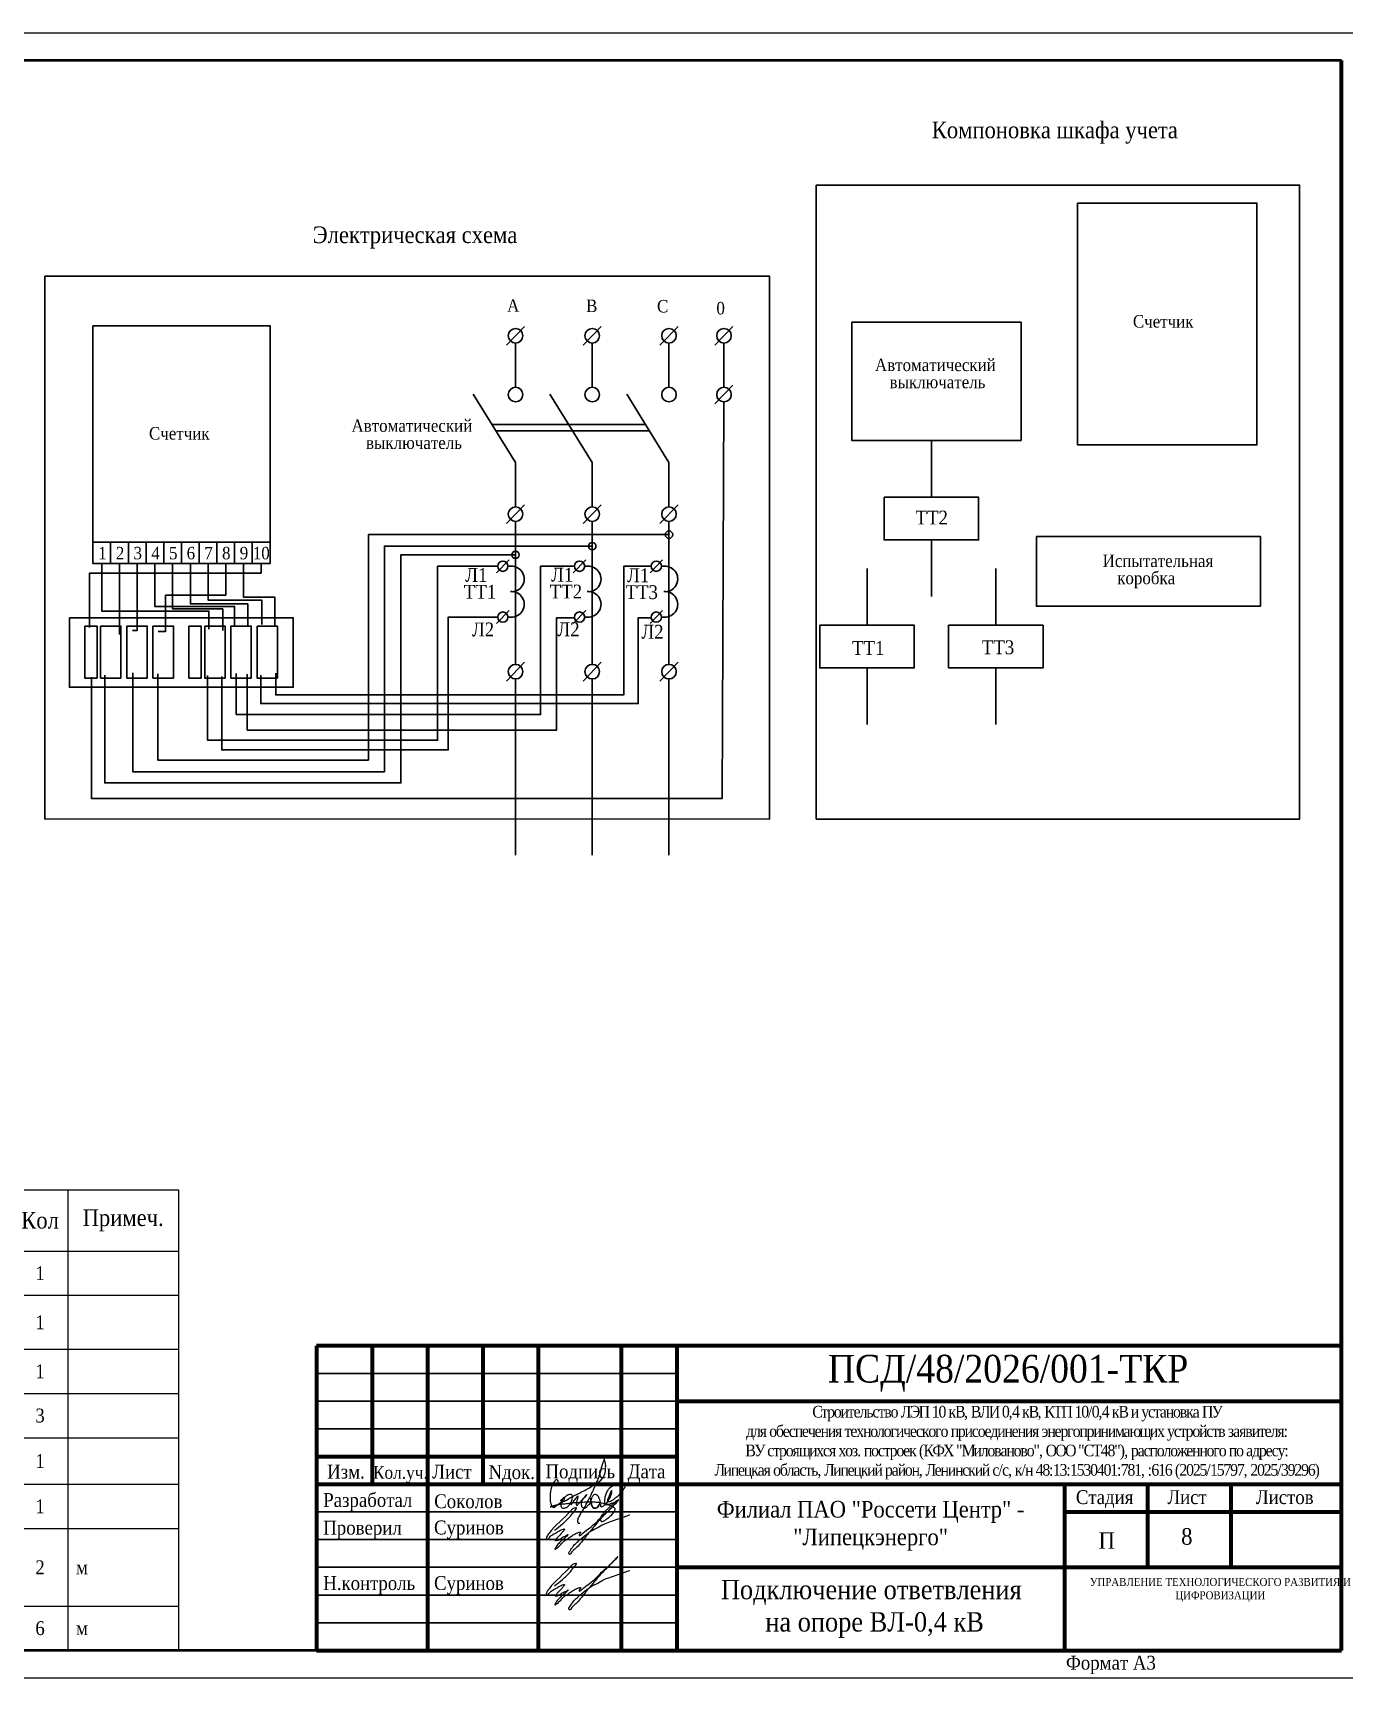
# Model space of a CAD drawing. Header units: millimetres. Extents: x 2157 to 10678, y 3616 to 3913.
# Drawn here: x 7496.7 to 7733.3, y 3616.3 to 3913.3 of the extents above; entities that cross this region are included whole.
import ezdxf

# ---------------------------------------------------------------- set-up
doc = ezdxf.new("R2010")
doc.units = ezdxf.units.MM
doc.layers.add('П', color=7, linetype='Continuous')
doc.layers.add('Чертеж', color=7, linetype='Continuous')
doc.styles.add('стиль1', font='times.ttf', dxfattribs={"width": 0.9})
doc.styles.add('стиль2', font='times.ttf', dxfattribs={"width": 0.9, "height": 2.5})

# ---------------------------------------------------------------- blocks, each defined once
blk = doc.blocks.new('А3 бол')
at = {"layer": 'П'}
blk.add_lwpolyline([(-420, 297), (0, 297), (0, 0), (-420, 0)], close=True, dxfattribs=at)
at = {"layer": 'Чертеж', "lineweight": 50}
for p, q in [((-5, 292), (-400, 292)), ((-5, 4.99), (-400, 4.99))]:
    blk.add_line(p, q, dxfattribs=at)
at = {"layer": 'Чертеж', "lineweight": 70}
for p, q in [((-5, 5), (-5, 292)), ((-5, 60), (-190, 60)), ((-190, 60), (-190, 5))]:
    blk.add_line(p, q, dxfattribs=at)
for points in [[(-180, 60), (-180, 35)], [(-170, 60), (-170, 5)], [(-160, 60), (-160, 35)], [(-150, 60), (-150, 5)], [(-135, 60), (-135, 5)], [(-125, 60), (-125, 5)], [(-125, 50), (-5, 50)], [(-190, 40), (-125, 40)], [(-190, 35), (-5, 35)], [(-55, 35), (-55, 5)], [(-40, 35), (-40, 20)], [(-25, 35), (-25, 20)], [(-55, 30), (-5, 30)], [(-125, 20), (-5, 20)], [(-190, 5), (-5, 5)]]:
    blk.add_lwpolyline(points, dxfattribs=at)
at = {"layer": 'Чертеж', "lineweight": 30}
for points in [[(-190, 55), (-125, 55)], [(-190, 50), (-125, 50)], [(-190, 45), (-125, 45)], [(-190, 30), (-125, 30)], [(-190, 25), (-125, 25)], [(-190, 20), (-125, 20)], [(-190, 15), (-125, 15)], [(-190, 10), (-125, 10)]]:
    blk.add_lwpolyline(points, dxfattribs=at)
at = {"layer": 'Чертеж', "lineweight": 25, "style": 'стиль1', "width": 0.9}
for s, height, p in [('Изм.', 2.5, (-188.11, 36.02)), ('Кол.уч.', 2.3, (-179.84, 35.98)), ('Лист', 2.5, (-169.13, 36.02)), ('Nдок.', 2.5, (-158.98, 35.93)), ('Подпись', 2.5, (-148.7, 36.07)), ('Дата', 2.5, (-133.86, 36.07)), ('Стадия', 2.5, (-52.95, 31.42)), ('Лист', 2.5, (-36.44, 31.42)), ('Листов', 2.5, (-20.46, 31.42)), ('П', 3, (-48.86, 23.34)), ('Формат А3', 2.5, (-54.74, 1.53))]:
    blk.add_text(s, height=height, dxfattribs=at).set_placement(p)
at = {"layer": 'Чертеж', "lineweight": 25, "attachment_point": 5, "style": 'стиль2'}
for s, insert, char_height, width in [('Филиал ПАО "Россети Центр" - "Липецкэнерго"', (-90, 27.5), 3, 70), ('{\\fTimes New Roman|b0|i0|c204|p16;\\H0.8x;УПРАВЛЕНИЕ ТЕХНОЛОГИЧЕСКОГО РАЗВИТИЯ И ЦИФРОВИЗАЦИИ}', (-26.88, 15.92), 1.8, 54.1956)]:
    blk.add_mtext(s, dxfattribs=dict(at, insert=insert, char_height=char_height, width=width))
blk = doc.blocks.new('*T65')
at = {"color": 0, "lineweight": -2, "transparency": 16777216}
for p, q in [((0, 0), (185, 0)), ((0, 0), (0, -11.06)), ((10, 0), (10, -11.06)), ((30, 0), (30, -11.06)), ((155, 0), (155, -11.06)), ((165, 0), (165, -11.06)), ((185, 0), (185, -11.06)), ((0, -11.06), (185, -11.06)), ((10, -19.06), (30, -19.06)), ((10, -28.78), (30, -28.78)), ((155, -28.78), (165, -28.78)), ((10, -36.78), (30, -36.78)), ((155, -36.78), (165, -36.78)), ((155, -44.78), (165, -44.78)), ((10, -53.15), (30, -53.15)), ((155, -53.15), (165, -53.15)), ((10, -61.15), (30, -61.15)), ((155, -61.15), (165, -61.15))]:
    blk.add_line(p, q, dxfattribs=at)
at = {"color": 0, "linetype": 'ByBlock', "lineweight": -2, "transparency": 16777216}
for p, q in [((0, -11.06), (0, -83.16)), ((10, -11.06), (10, -83.16)), ((30, -11.06), (30, -83.16)), ((155, -11.06), (155, -83.16)), ((165, -11.06), (165, -83.16)), ((185, -11.06), (185, -83.16)), ((0, -19.06), (10, -19.06)), ((30, -19.06), (185, -19.06)), ((0, -28.78), (10, -28.78)), ((30, -28.78), (155, -28.78)), ((165, -28.78), (185, -28.78)), ((0, -36.78), (10, -36.78)), ((30, -36.78), (155, -36.78)), ((165, -36.78), (185, -36.78)), ((0, -44.78), (155, -44.78)), ((165, -44.78), (185, -44.78)), ((0, -53.15), (10, -53.15)), ((30, -53.15), (155, -53.15)), ((165, -53.15), (185, -53.15)), ((0, -61.15), (10, -61.15)), ((30, -61.15), (155, -61.15)), ((165, -61.15), (185, -61.15)), ((0, -75.16), (185, -75.16)), ((0, -83.16), (185, -83.16))]:
    blk.add_line(p, q, dxfattribs=at)
at = {"lineweight": 30, "transparency": 16777216, "style": 'стиль1'}
for s, insert, char_height, width, attachment_point in [('Поз.', (5, -5.53), 3, 7, 5), ('Обознач.', (20, -5.53), 3, 17, 5), ('Наименование', (92.5, -5.53), 3, 122, 5), ('Кол', (160, -5.53), 3, 7, 5), ('Примеч.', (175, -5.53), 3, 20, 5), ('1', (5, -15.06), 2.5, 7, 5), ('Фобос 3', (11.5, -15.06), 2.5, 17, 4), ('Счетчик электрической энергии трехфазный', (31.5, -15.06), 2.5, 122, 4), ('1', (160, -15.06), 2.5, 7, 5), ('ЩМП-3-0 74 У2', (11.5, -23.92), 2.5, 17, 4), ('2', (5, -23.92), 2.5, 7, 5), ('Щит с монтажной панелью, 650x500x220мм, IP54', (31.5, -23.92), 2.5, 122, 4), ('1', (160, -23.92), 2.5, 7, 5), ('3', (5, -32.78), 2.5, 7, 5), ('Коробка испытательная', (31.5, -32.78), 2.5, 122, 4), ('1', (160, -32.78), 2.5, 7, 5), ('4', (5, -40.78), 2.5, 7, 5), ('ТТ-0,66', (11.5, -40.78), 2.5, 17, 4), ('Трансформатор тока Т-0,66 300/5 ', (31.5, -40.78), 2.5, 122, 4), ('3', (160, -40.78), 2.5, 7, 5), ('ВА88-35 3Р 250А', (11.5, -48.97), 2, 17, 4), ('Выключатель автоматический трехполюсный,  Iн=250А', (31.5, -48.97), 2.5, 122, 4), ('5', (5, -48.97), 2.5, 7, 5), ('1', (160, -48.97), 2.5, 7, 5), ('6', (5, -57.15), 2.5, 7, 5), ('YKK-0-126', (11.5, -57.15), 2, 17, 4), ('Комплект крепления металлокорпуса к столбу скобой', (31.5, -57.15), 2.5, 122, 4), ('1', (160, -57.15), 2.5, 7, 5), ('{\\C0;Провод самонесущий с алюминиевыми фазными и несущей нулевой жилами изолированными светостабилизированным сшитым п/э, числом жил и сечением: -3х50+1х50 мм²  }', (31.5, -68.16), 2.5, 122, 4), ('7', (5, -68.16), 2.5, 7, 5), ('СИП2', (20, -68.16), 2.5, 17, 5), ('2', (160, -68.16), 2.5, 7, 5), ('м', (166.5, -68.16), 2.5, 17, 4), ('8', (5, -79.16), 2.5, 7, 5), ('{\\C0;Прокат стальной горячекатаный полосовой 40х4мм }', (31.5, -79.16), 2.5, 122, 4), ('6', (160, -79.16), 2.5, 7, 5), ('м', (166.5, -79.16), 2.5, 17, 4)]:
    blk.add_mtext(s, dxfattribs=dict(at, insert=insert, char_height=char_height, width=width, attachment_point=attachment_point))
blk = doc.blocks.new('A$C7F1F469D')
at = {"color": 5, "lineweight": 25}
blk.add_spline([(-0.1, 1.78), (1.34, 2.93), (2.75, 4.33), (3.55, 5.31), (3.81, 5.64), (3.86, 5.8), (3.66, 5.81), (3.25, 5.7), (2.89, 5.36), (-1.09, 1.26), (-1.29, 0.98), (-1.47, 0.67), (-1.59, 0.28), (-1.54, 0.16), (-0.98, 0.55), (-0.42, 1.01), (0.34, 1.44), (1.08, 1.86), (1.69, 1.97), (1.62, 1.83), (1.26, 1.37), (0.56, 0.61), (0.16, 0.22), (0, 0), (0.24, -0.04), (0.82, 0.16), (1.44, 0.58), (2.18, 0.95), (2.33, 1.04), (1.93, 0.58), (1.28, 0.02), (0.64, -0.58), (0.1, -1.31), (-0.06, -1.68), (0.13, -1.59), (0.39, -1.41), (1.23, -0.56), (1.62, -0.16), (2.27, 0.27), (2.82, 0.65), (3.41, 1.04), (3.83, 1.25), (4.1, 1.35), (4.33, 1.44), (4.56, 1.45), (4.6, 1.35), (4.48, 1.19), (4.35, 0.92), (4.39, 0.82), (4.59, 0.91), (5.09, 1.34), (6.19, 2.18), (7.41, 3.21), (8.36, 4.22), (9.62, 5.31), (10.99, 6.68), (11.27, 6.98), (9.83, 5.51), (8.6, 4.26), (7.7, 3.28), (7.2, 2.7), (6.74, 2.12), (6.16, 1.41), (5.49, 0.62), (4.74, -0.34), (3.92, -1.29), (3.19, -1.94), (2.91, -2.31), (2.67, -2.58), (2.52, -2.55), (2.49, -2.26), (2.69, -1.9), (3.27, -1.11), (3.8, -0.52), (4.48, 0.07), (5.33, 0.79), (5.97, 1.29), (6.7, 1.77), (7.56, 2.21), (8.83, 2.91), (10.02, 3.35), (11.36, 3.83), (12.55, 4.24), (13.47, 4.57)], degree=3, dxfattribs=at)
blk = doc.blocks.new('Штамп фамилии')
at = {"color": 5}
for points in [[(43.73, -2.14), (43.83, -1.98), (43.93, -1.82), (44.04, -1.65), (44.11, -1.55), (44.23, -1.38), (44.32, -1.29), (44.41, -1.19), (44.52, -1.03), (44.65, -0.88), (44.74, -0.73), (44.83, -0.66), (44.93, -0.57), (44.93, -0.53), (44.92, -0.75), (44.86, -0.97), (44.83, -1.07), (44.81, -1.22), (44.75, -1.37), (44.72, -1.49), (44.69, -1.6), (44.66, -1.72), (44.63, -1.84), (44.61, -1.96), (44.61, -2.1), (44.64, -2.21), (44.67, -2.3), (44.77, -2.23), (44.87, -2.13), (44.95, -2.04), (45.04, -1.97), (45.13, -1.84), (45.25, -1.75), (45.32, -1.64), (45.4, -1.54), (45.51, -1.43), (45.63, -1.29), (45.73, -1.16), (45.83, -1.06), (45.94, -0.96), (46.05, -0.86), (46.13, -0.75), (46.2, -0.67), (46.28, -0.54), (46.36, -0.41), (46.45, -0.32), (46.54, -0.26), (46.33, -0.52), (46.17, -0.74), (46, -0.92), (45.89, -1.03), (45.74, -1.16), (45.61, -1.34), (45.55, -1.5), (45.52, -1.66), (45.51, -1.81), (45.5, -1.93), (45.5, -2.12), (45.55, -2.29), (45.59, -2.43), (45.65, -2.53), (45.74, -2.63), (45.87, -2.7), (46.05, -2.74), (46.16, -2.73), (46.26, -2.7), (46.4, -2.59), (46.51, -2.5), (46.61, -2.41), (46.74, -2.28), (46.84, -2.17), (46.91, -2.07), (47.05, -1.95), (47.16, -1.81), (47.24, -1.61), (47.28, -1.44), (47.26, -1.27), (47.26, -1.17), (47.25, -0.99), (47.25, -0.89), (47.28, -1.05), (47.28, -1.25), (47.27, -1.42), (47.27, -1.63), (47.28, -1.76), (47.3, -1.91), (47.32, -2.03), (47.34, -2.14), (47.38, -2.26), (47.43, -2.39), (47.49, -2.46), (47.55, -2.56), (47.63, -2.62), (47.79, -2.73), (47.93, -2.77), (48.05, -2.78), (48.16, -2.76), (48.29, -2.72), (48.43, -2.59), (48.56, -2.49), (48.67, -2.32), (48.74, -2.18), (48.82, -2.05), (48.89, -1.91), (48.93, -1.71), (48.93, -1.5), (48.92, -1.36), (48.89, -1.23), (48.84, -1.12), (48.77, -0.98), (48.7, -0.83), (48.62, -0.66), (48.52, -0.54), (48.43, -0.46), (48.31, -0.37), (48.2, -0.33), (48.1, -0.3), (48.01, -0.29), (47.91, -0.3), (47.82, -0.34), (47.69, -0.44), (47.61, -0.52), (47.55, -0.62), (47.5, -0.7), (47.43, -0.84), (47.4, -0.92), (47.38, -1.05), (47.32, -1.19), (47.28, -1.36), (47.3, -1.71), (47.35, -2.01), (47.38, -2.24), (47.56, -2.51), (47.76, -2.64), (47.95, -2.71), (48.21, -2.71), (48.39, -2.59), (48.56, -2.41), (48.76, -2.15), (48.94, -2.02), (49, -1.97), (48.99, -2.14), (48.99, -2.3), (49.03, -2.41), (49.1, -2.51), (49.19, -2.51), (49.33, -2.47), (49.46, -2.38), (49.69, -2.22), (49.82, -2.09), (50.06, -1.91), (50.18, -1.73), (50.36, -1.48), (50.47, -1.3), (50.56, -1.12), (50.59, -1.06), (50.65, -0.98), (50.74, -0.81), (50.79, -0.66), (50.84, -0.53), (50.88, -0.41), (50.96, -0.25), (51, -0.09), (51.03, 0.06), (51.04, 0.16), (51.03, 0.28), (51.03, 0.37), (50.99, 0.41), (50.95, 0.4), (50.92, 0.34), (50.87, 0.24), (50.82, 0.13), (50.78, 0.03), (50.73, -0.06), (50.71, -0.14), (50.67, -0.22), (50.62, -0.34), (50.58, -0.46), (50.55, -0.57), (50.51, -0.66), (50.46, -0.74), (50.42, -0.83), (50.38, -0.95), (50.31, -1.07), (50.27, -1.17), (50.26, -1.28), (50.26, -1.41), (50.29, -1.48), (50.33, -1.51), (50.38, -1.52), (50.51, -1.54), (50.64, -1.52), (50.81, -1.47), (50.95, -1.4), (51.11, -1.3), (51.29, -1.22), (51.39, -1.11), (51.52, -1.04), (51.61, -0.95), (51.72, -0.88), (51.85, -0.74), (52, -0.66), (52.17, -0.54), (52.29, -0.43), (52.42, -0.29), (52.55, -0.12), (52.81, 0.14), (52.96, 0.34), (53.06, 0.44), (53.23, 0.71), (53.35, 0.85), (53.46, 1.1), (53.53, 1.37), (53.56, 1.53), (53.55, 1.64), (53.48, 1.68), (53.37, 1.71), (53.22, 1.74), (53.08, 1.75), (52.93, 1.76), (52.74, 1.75), (52.59, 1.72), (52.41, 1.69), (52.3, 1.66), (52.19, 1.62), (52.05, 1.58), (51.87, 1.53), (51.73, 1.47), (51.6, 1.42), (51.5, 1.37), (51.36, 1.3), (51.24, 1.26), (51.08, 1.18), (50.97, 1.1), (50.83, 0.98), (50.73, 0.9), (50.58, 0.79), (50.41, 0.59), (50.31, 0.47), (50.22, 0.31), (50.15, 0.2), (50.05, 0.03), (50, -0.13), (49.94, -0.25), (49.89, -0.41), (49.85, -0.58), (49.81, -0.74), (49.77, -0.98), (49.75, -1.13), (49.74, -1.3), (49.72, -1.48), (49.7, -1.63), (49.7, -1.76), (49.69, -1.89), (49.73, -1.99), (49.77, -2.03), (49.86, -2.07), (49.94, -2.07), (50.05, -2.08), (50.18, -2.08), (50.31, -2.07), (50.39, -2.04), (50.54, -2.01), (50.72, -1.96), (50.96, -1.88), (51.14, -1.83), (51.26, -1.78), (51.39, -1.74), (51.56, -1.7), (51.72, -1.63), (51.88, -1.57), (52.04, -1.49), (52.13, -1.41), (52.22, -1.28), (52.24, -1.22), (52.18, -1.27), (52.06, -1.35), (51.95, -1.42), (51.83, -1.49), (51.72, -1.55), (51.63, -1.65), (51.53, -1.75), (51.44, -1.86), (51.33, -1.92), (51.23, -2.02), (51.13, -2.11), (51.02, -2.2), (50.92, -2.26), (50.81, -2.34), (50.75, -2.44), (50.66, -2.52), (50.55, -2.61), (50.5, -2.67), (50.4, -2.78), (50.3, -2.89), (50.18, -2.99), (50.11, -3.06), (49.99, -3.17), (49.87, -3.28), (49.76, -3.38), (49.63, -3.54), (49.53, -3.65), (49.49, -3.74), (49.41, -3.86), (49.34, -3.96), (49.27, -4.04), (49.19, -4.15), (49.15, -4.22), (49.09, -4.33), (49.05, -4.44), (49.03, -4.54), (49.03, -4.64), (49.03, -4.72), (49.03, -4.81), (49.04, -4.91), (49.05, -5), (49.08, -5.05), (49.14, -5.12), (49.19, -5.15), (49.32, -5.16), (49.52, -5.09), (49.61, -5.04), (49.79, -4.95), (49.93, -4.85), (50.02, -4.79), (50.17, -4.66), (50.3, -4.55), (50.49, -4.41), (50.64, -4.29), (50.79, -4.13), (50.96, -3.99), (51.12, -3.82), (51.28, -3.66), (51.42, -3.49), (51.51, -3.35), (51.6, -3.2), (51.63, -3.06), (51.66, -2.96), (51.66, -2.87), (51.61, -2.79), (51.55, -2.7), (51.42, -2.62), (51.36, -2.56), (51.06, -2.43), (50.9, -2.37), (50.74, -2.3), (50.52, -2.21), (50.27, -2.09), (50.08, -2.05), (49.88, -1.98), (49.69, -1.95), (49.48, -1.91), (49.23, -1.85), (49.07, -1.8), (48.9, -1.77), (48.69, -1.74), (48.57, -1.72), (48.35, -1.7), (48.23, -1.7), (48.05, -1.68), (47.81, -1.66), (47.6, -1.65), (47.4, -1.65), (47.25, -1.65), (47, -1.63), (46.84, -1.64), (46.62, -1.65), (46.43, -1.66), (46.27, -1.67), (46.1, -1.69), (45.81, -1.71), (45.58, -1.71), (45.37, -1.74), (45.12, -1.76), (44.85, -1.77), (44.66, -1.77), (44.47, -1.79), (44.19, -1.8), (44.03, -1.82), (43.69, -1.85), (43.48, -1.89), (43.28, -1.91), (43.06, -1.95), (42.79, -1.98), (42.58, -2.01), (42.41, -2.04), (42.07, -2.06), (41.79, -2.1), (41.52, -2.14), (41.25, -2.18), (40.95, -2.22), (40.69, -2.26), (40.48, -2.32), (40.25, -2.38), (40.08, -2.45), (39.94, -2.51), (40.01, -2.53), (40.29, -2.48), (40.42, -2.42), (40.63, -2.37), (40.91, -2.32), (41.13, -2.22), (41.37, -2.12), (41.57, -1.98), (41.78, -1.85), (41.96, -1.76), (42.11, -1.68), (42.25, -1.57), (42.49, -1.48), (42.66, -1.38), (42.84, -1.28), (43.03, -1.17), (43.29, -1.03), (43.5, -0.91), (43.63, -0.85), (43.71, -0.79), (43.85, -0.74), (43.99, -0.66), (44.12, -0.57), (44.26, -0.49), (44.44, -0.39), (44.66, -0.27), (44.85, -0.19), (45.07, -0.09), (45.27, 0.01), (45.6, 0.18), (45.89, 0.32), (46.14, 0.46), (46.28, 0.53), (46.41, 0.58), (46.52, 0.65), (46.65, 0.72), (46.8, 0.81), (46.92, 0.88), (47.08, 0.96), (47.28, 1.1), (47.44, 1.22), (47.61, 1.32), (47.82, 1.45), (47.96, 1.51), (48.11, 1.6), (48.27, 1.69), (48.4, 1.8), (48.56, 1.9), (48.67, 1.98), (48.87, 2.12), (48.96, 2.2), (49.05, 2.26), (49.18, 2.41), (49.33, 2.58), (49.44, 2.76), (49.53, 2.91), (49.58, 2.99), (49.65, 3.13), (49.69, 3.19), (49.72, 3.27), (49.77, 3.43), (49.81, 3.54), (49.83, 3.65), (49.87, 3.74), (49.89, 3.84), (49.91, 3.97), (49.91, 4.05), (49.93, 4.19), (49.93, 4.29), (49.93, 4.48), (49.94, 4.62), (49.93, 4.79), (49.94, 4.92), (49.92, 5.17), (49.9, 5.34), (49.85, 5.46), (49.82, 5.64), (49.8, 5.81), (49.75, 6.03), (49.72, 6.14), (49.7, 6.21), (49.66, 6.11), (49.6, 5.96), (49.54, 5.74), (49.49, 5.6), (49.45, 5.5), (49.4, 5.38), (49.36, 5.28), (49.33, 5.13), (49.29, 5.05), (49.24, 4.88), (49.22, 4.8), (49.21, 4.71), (49.14, 4.53), (49.13, 4.39), (49.1, 4.29), (49.08, 4.21), (49.04, 4.11), (48.98, 3.94), (48.93, 3.75), (48.85, 3.52), (48.8, 3.33), (48.75, 3.18), (48.71, 3.05), (48.67, 2.91), (48.61, 2.76), (48.51, 2.51), (48.43, 2.27), (48.3, 2), (48.19, 1.73), (48.04, 1.41), (47.91, 1.07), (47.75, 0.67), (47.66, 0.47), (47.53, 0.23), (47.46, 0.05), (47.33, -0.21), (47.23, -0.42), (47.12, -0.63), (46.99, -0.88), (46.89, -1.07), (46.77, -1.3), (46.67, -1.5), (46.57, -1.65), (46.47, -1.88), (46.38, -2.04), (46.33, -2.15), (46.23, -2.39), (46.13, -2.57), (46.02, -2.74), (45.92, -2.88), (45.86, -3.02), (45.76, -3.15), (45.6, -3.42), (45.47, -3.62), (45.35, -3.84), (45.24, -4.02), (45.15, -4.2), (45.03, -4.41), (44.92, -4.61), (44.89, -4.74), (44.89, -4.8), (44.88, -4.88), (44.86, -4.94), (44.86, -5.01), (44.85, -5.09), (44.85, -5.14), (44.87, -5.24), (44.88, -5.29), (44.9, -5.35), (44.92, -5.38), (44.94, -5.41), (44.97, -5.44), (45.04, -5.47), (45.11, -5.49), (45.2, -5.49), (45.28, -5.49)], [(40.77, 1.76), (40.77, 1.49), (40.98, 1.54), (41.14, 1.65), (41.28, 1.84), (41.37, 1.98), (41.37, 2.16), (41.29, 2.26), (41.2, 2.35), (41.07, 2.38), (40.96, 2.38), (40.9, 2.32), (40.79, 2.19), (40.73, 2.13), (40.66, 2.05), (40.62, 1.93), (40.51, 1.89), (40.45, 1.78), (40.45, 1.69), (40.4, 1.64), (40.35, 1.55), (40.31, 1.46), (40.27, 1.35), (40.24, 1.25), (40.21, 1.16), (40.17, 1.04), (40.14, 0.95), (40.12, 0.86), (40.09, 0.75), (40.06, 0.65), (40.02, 0.57), (40.01, 0.47), (39.99, 0.39), (39.97, 0.24), (39.95, 0.12), (39.93, -0.06), (39.93, -0.18), (39.92, -0.3), (39.91, -0.4), (39.91, -0.51), (39.91, -0.63), (39.91, -0.74), (39.92, -0.85), (39.92, -0.95), (39.93, -1.03), (39.93, -1.13), (39.93, -1.22), (39.94, -1.38), (39.94, -1.52), (39.96, -1.64), (39.97, -1.75), (40.04, -1.95), (40.08, -2.05), (40.12, -2.17), (40.16, -2.26), (40.23, -2.39), (40.31, -2.48), (40.41, -2.55), (40.52, -2.6), (40.59, -2.61), (40.69, -2.57), (40.79, -2.5), (40.88, -2.43), (40.96, -2.37), (41.08, -2.27), (41.22, -2.14), (41.34, -2.09), (41.46, -2), (41.55, -1.93), (41.66, -1.84), (41.74, -1.76), (41.81, -1.7), (41.89, -1.64), (41.99, -1.55), (42.03, -1.45), (41.93, -1.63), (41.9, -1.74), (41.88, -1.84), (41.86, -1.94), (41.83, -2.04), (41.83, -2.17), (41.83, -2.27), (41.85, -2.37), (41.88, -2.46), (41.92, -2.54), (41.99, -2.64), (42.08, -2.71), (42.19, -2.74), (42.29, -2.74), (42.42, -2.74), (42.55, -2.72), (42.7, -2.69), (42.81, -2.65), (42.91, -2.61), (43.07, -2.5), (43.17, -2.4), (43.27, -2.29), (43.37, -2.17), (43.47, -2.07), (43.55, -1.94), (43.61, -1.82), (43.7, -1.66), (43.76, -1.52), (43.83, -1.36), (43.89, -1.19), (43.91, -1.04), (43.93, -0.85), (43.93, -0.69), (43.93, -0.56), (43.9, -0.44), (43.83, -0.37), (43.73, -0.31), (43.6, -0.3), (43.42, -0.3), (43.28, -0.33), (43.17, -0.37), (43, -0.47), (42.88, -0.54), (42.8, -0.59), (42.66, -0.67), (42.56, -0.74), (42.42, -0.84), (42.28, -0.96), (42.18, -1.08), (42.12, -1.19), (42.08, -1.32), (42.02, -1.48)], [(42.05, -1.5), (42.12, -1.46), (42.2, -1.41), (42.26, -1.36), (42.36, -1.28), (42.43, -1.16), (42.49, -1.06), (42.51, -0.95), (42.54, -0.85), (42.52, -0.78), (42.4, -0.86), (42.29, -0.96), (42.18, -1.05), (42.09, -1.11), (42, -1.18), (41.92, -1.24), (41.85, -1.3), (41.79, -1.35), (41.75, -1.41)]]:
    blk.add_lwpolyline(points, dxfattribs=at)
at = {"layer": 'Чертеж', "color": 67, "lineweight": -2, "true_color": 0x727430}
for p in [(40.81, -8.53), (40.81, -18.55)]:
    blk.add_blockref('A$C7F1F469D', p, dxfattribs=at)
at = {"color": 7, "char_height": 2.5, "attachment_point": 4, "style": 'стиль1'}
for s, insert, width in [(' Разработал', (-1.9, -1.68), 17), ('Соколов', (18.98, -1.52), 20), (' Проверил', (-1.9, -6.68), 17), (' Суринов', (18.1, -6.65), 20), (' Н.контроль', (-1.9, -16.68), 17), (' Суринов', (18.1, -16.68), 20)]:
    blk.add_mtext(s, dxfattribs=dict(at, insert=insert, width=width))
blk = doc.blocks.new('A$C31D65421')
blk.add_blockref('Штамп фамилии', (2.24, 18.43))

msp = doc.modelspace()

# ---------------------------------------------------------------- linework, layer by layer
at = {"lineweight": 30}
for p, q in [((7585.413, 3860.338), (7582.16, 3856.951)), ((7599.264, 3860.338), (7596.011, 3856.951)), ((7613.115, 3860.338), (7609.862, 3856.951)), ((7623.041, 3860.338), (7619.788, 3856.951)), ((7623.041, 3849.715), (7619.788, 3846.328)), ((7576.157, 3848.103), (7583.786, 3835.742)), ((7590.008, 3848.103), (7597.637, 3835.742)), ((7603.859, 3848.103), (7611.489, 3835.742)), ((7607.255, 3842.601), (7579.553, 3842.601)), ((7607.936, 3841.498), (7580.233, 3841.498)), ((7585.413, 3828.127), (7582.16, 3824.74)), ((7599.264, 3828.127), (7596.011, 3824.74)), ((7613.115, 3828.127), (7609.862, 3824.74)), ((7507.505, 3821.413), (7507.505, 3817.526)), ((7507.505, 3821.4), (7539.492, 3821.4)), ((7510.7, 3821.4), (7510.7, 3817.512)), ((7513.895, 3821.4), (7513.895, 3817.512)), ((7517.09, 3821.4), (7517.09, 3817.512)), ((7520.285, 3821.4), (7520.285, 3817.512)), ((7523.48, 3821.4), (7523.48, 3817.512)), ((7526.675, 3821.4), (7526.675, 3817.512)), ((7529.87, 3821.4), (7529.87, 3817.512)), ((7533.065, 3821.4), (7533.065, 3817.512)), ((7536.26, 3821.4), (7536.26, 3817.512)), ((7582.635, 3818.215), (7580.358, 3815.845)), ((7582.418, 3817.03), (7582.947, 3817.03)), ((7596.487, 3818.215), (7594.209, 3815.845)), ((7596.269, 3817.03), (7596.798, 3817.03)), ((7610.338, 3818.215), (7608.06, 3815.845)), ((7610.12, 3817.03), (7610.649, 3817.03)), ((7582.635, 3809.043), (7580.358, 3806.672)), ((7582.418, 3807.858), (7582.947, 3807.858)), ((7596.487, 3809.043), (7594.209, 3806.672)), ((7596.269, 3807.858), (7596.798, 3807.858)), ((7610.338, 3809.043), (7608.06, 3806.672)), ((7610.12, 3807.858), (7610.649, 3807.858)), ((7585.413, 3799.696), (7582.16, 3796.309)), ((7599.264, 3799.696), (7596.011, 3796.309)), ((7613.115, 3799.696), (7609.862, 3796.309))]:
    msp.add_line(p, q, dxfattribs=at)
for points in [[(7638.072, 3885.839), (7725.318, 3885.839), (7725.318, 3771.399), (7638.072, 3771.399)], [(7685.244, 3882.606), (7717.604, 3882.606), (7717.604, 3838.926), (7685.244, 3838.926)], [(7498.795, 3869.396), (7629.65, 3869.382), (7629.65, 3771.399), (7498.795, 3771.412)], [(7644.47, 3861.09), (7675.051, 3861.09), (7675.051, 3839.735), (7644.47, 3839.735)], [(7507.505, 3860.45), (7539.492, 3860.45), (7539.492, 3817.512), (7507.505, 3817.512)], [(7650.326, 3829.494), (7667.382, 3829.494), (7667.382, 3821.795), (7650.326, 3821.795)], [(7677.801, 3822.425), (7718.252, 3822.425), (7718.252, 3809.807), (7677.801, 3809.807)], [(7503.267, 3807.748), (7543.671, 3807.748), (7543.671, 3795.184), (7503.267, 3795.184)], [(7506.032, 3806.236), (7508.25, 3806.236), (7508.25, 3796.841), (7506.032, 3796.841)], [(7508.892, 3806.236), (7512.569, 3806.236), (7512.569, 3796.841), (7508.892, 3796.841)], [(7513.618, 3806.236), (7517.295, 3806.236), (7517.295, 3796.841), (7513.618, 3796.841)], [(7518.344, 3806.236), (7522.021, 3806.236), (7522.021, 3796.841), (7518.344, 3796.841)], [(7524.822, 3806.236), (7527.04, 3806.236), (7527.04, 3796.841), (7524.822, 3796.841)], [(7527.682, 3806.236), (7531.359, 3806.236), (7531.359, 3796.841), (7527.682, 3796.841)], [(7532.408, 3806.236), (7536.085, 3806.236), (7536.085, 3796.841), (7532.408, 3796.841)], [(7537.134, 3806.236), (7540.811, 3806.236), (7540.811, 3796.841), (7537.134, 3796.841)], [(7638.706, 3806.376), (7655.762, 3806.376), (7655.762, 3798.676), (7638.706, 3798.676)], [(7679.002, 3806.376), (7661.946, 3806.376), (7661.946, 3798.676), (7679.002, 3798.676)]]:
    msp.add_lwpolyline(points, close=True, dxfattribs=at)
for points in [[(7583.786, 3857.329), (7583.786, 3849.337)], [(7597.637, 3857.329), (7597.637, 3849.337)], [(7611.489, 3857.329), (7611.489, 3849.337)], [(7621.414, 3857.329), (7621.414, 3849.337)], [(7507.238, 3797.011), (7507.238, 3775.125), (7621.104, 3775.125), (7621.409, 3846.706)], [(7658.854, 3829.494), (7658.854, 3839.735)], [(7583.786, 3835.742), (7583.786, 3827.749)], [(7597.637, 3835.742), (7597.637, 3827.749)], [(7611.489, 3835.742), (7611.489, 3827.749)], [(7611.489, 3822.735), (7557.218, 3822.735), (7557.218, 3782.024), (7519.22, 3782.024), (7519.22, 3797.626)], [(7583.786, 3825.118), (7583.786, 3799.318)], [(7597.637, 3825.118), (7597.637, 3799.318)], [(7611.489, 3825.118), (7611.489, 3799.318)], [(7597.637, 3820.657), (7560.125, 3820.657), (7560.125, 3779.933), (7514.685, 3779.933), (7514.685, 3797.8)], [(7658.854, 3811.554), (7658.854, 3821.795)], [(7537.858, 3817.519), (7537.858, 3815.793), (7506.897, 3815.793), (7506.897, 3805.983)], [(7509.103, 3817.519), (7509.103, 3808.926), (7528.439, 3808.926), (7528.439, 3805.656)], [(7583.786, 3819.093), (7563.09, 3819.093), (7563.09, 3777.928), (7509.626, 3777.928), (7509.626, 3797.364)], [(7512.298, 3817.519), (7512.298, 3804.735)], [(7515.493, 3817.519), (7515.493, 3805.459), (7514.625, 3805.459)], [(7518.688, 3817.519), (7518.688, 3809.77), (7533.071, 3809.77), (7533.071, 3806.114)], [(7531.468, 3817.519), (7531.468, 3811.81), (7520.617, 3811.81), (7520.617, 3805.279), (7519.29, 3805.279)], [(7530.942, 3805.459), (7530.942, 3809.321), (7521.879, 3809.321), (7521.883, 3817.506)], [(7525.096, 3817.506), (7525.096, 3810.239), (7535.462, 3810.239), (7535.462, 3806.222)], [(7580.576, 3817.03), (7569.728, 3817.03), (7569.728, 3785.618), (7528.214, 3785.618), (7528.214, 3797.298)], [(7528.291, 3817.493), (7528.291, 3810.937), (7537.977, 3810.937), (7537.977, 3806.537)], [(7594.427, 3817.03), (7588.313, 3817.03), (7588.313, 3790.238), (7533.361, 3790.238), (7533.361, 3797.647)], [(7534.663, 3817.506), (7534.663, 3811.461), (7540.318, 3811.461), (7540.318, 3806.327)], [(7608.278, 3817.03), (7603.316, 3817.03), (7603.316, 3793.812), (7540.513, 3793.812), (7540.513, 3797.734)], [(7647.234, 3806.376), (7647.234, 3816.616)], [(7670.474, 3806.376), (7670.474, 3816.616)], [(7580.576, 3807.858), (7571.653, 3807.858), (7571.653, 3783.875), (7530.744, 3783.875), (7530.744, 3797.124)], [(7594.439, 3807.708), (7591.192, 3807.708), (7591.192, 3787.448), (7535.367, 3787.448), (7535.367, 3797.56)], [(7608.288, 3807.723), (7605.933, 3807.723), (7605.933, 3792.243), (7537.809, 3792.243), (7537.809, 3797.386)], [(7647.234, 3788.435), (7647.234, 3798.676)], [(7670.474, 3788.435), (7670.474, 3798.676)], [(7583.786, 3796.687), (7583.786, 3764.9)], [(7597.637, 3796.687), (7597.637, 3764.9)], [(7611.489, 3796.687), (7611.489, 3764.9)]]:
    msp.add_lwpolyline(points, dxfattribs=at)
for centre, radius in [((7583.786, 3858.645), 1.315), ((7597.637, 3858.645), 1.315), ((7611.489, 3858.645), 1.315), ((7621.414, 3858.645), 1.315), ((7583.786, 3848.021), 1.315), ((7597.637, 3848.021), 1.315), ((7611.489, 3848.021), 1.315), ((7621.414, 3848.021), 1.315), ((7583.786, 3826.434), 1.315), ((7597.637, 3826.434), 1.315), ((7611.489, 3826.434), 1.315), ((7611.489, 3822.735), 0.668), ((7583.786, 3819.093), 0.668), ((7597.637, 3820.657), 0.668), ((7581.497, 3817.03), 0.921), ((7595.348, 3817.03), 0.921), ((7609.199, 3817.03), 0.921), ((7581.497, 3807.858), 0.921), ((7595.348, 3807.858), 0.921), ((7609.199, 3807.858), 0.921), ((7583.786, 3798.003), 1.315), ((7597.637, 3798.003), 1.315), ((7611.489, 3798.003), 1.315)]:
    msp.add_circle(centre, radius, dxfattribs=at)
for centre, start, end in [((7583.067, 3814.734), 265.38348, 92.49381), ((7596.918, 3814.734), 265.38348, 92.49381), ((7610.77, 3814.734), 265.38348, 92.49381), ((7583.067, 3810.153), 267.50619, 94.61652), ((7596.918, 3810.153), 267.50619, 94.61652), ((7610.77, 3810.153), 267.50619, 94.61652)]:
    msp.add_arc(centre, 2.298, start, end, dxfattribs=at)

# ---------------------------------------------------------------- block references
msp.add_blockref('*T65', (7337.959, 3704.474))
at = {"layer": 'П'}
msp.add_blockref('А3 бол', (7737.884, 3616.313), dxfattribs=at)
at = {"layer": 'Чертеж', "linetype": 'Continuous', "lineweight": 0}
msp.add_blockref('A$C31D65421', (7547.884, 3631.313), dxfattribs=at)

# ---------------------------------------------------------------- texts
at = {"layer": 'Чертеж', "lineweight": 25, "style": 'стиль1', "width": 0.9}
for s, p in [('Компоновка шкафа учета', (7658.927, 3894.296)), ('Электрическая схема', (7547.182, 3875.368)), ('8', (7703.941, 3640.386))]:
    msp.add_text(s, height=3, dxfattribs=at).set_placement(p)
at = {"layer": 'Чертеж', "lineweight": 30, "style": 'стиль1', "width": 0.9}
for s, height, p in [('А', 2.25, (7582.263, 3862.974)), ('В', 2.25, (7596.518, 3862.914)), ('С', 2.25, (7609.328, 3862.854)), ('0', 2.25, (7620.049, 3862.492)), ('Счетчик', 2.25, (7695.224, 3860.115)), ('Автоматический ', 2.25, (7648.667, 3852.259)), ('выключатель', 2.25, (7651.298, 3849.164)), ('Автоматический ', 2.25, (7554.175, 3841.302)), ('Счетчик', 2.25, (7517.622, 3839.896)), ('выключатель', 2.25, (7556.806, 3838.206)), ('ТТ2', 2.5, (7655.987, 3824.569)), ('1', 2.25, (7508.446, 3818.28)), ('2', 2.25, (7511.641, 3818.28)), ('3', 2.25, (7514.836, 3818.28)), ('4', 2.25, (7518.031, 3818.28)), ('5', 2.25, (7521.245, 3818.28)), ('6', 2.25, (7524.421, 3818.28)), ('7', 2.25, (7527.616, 3818.28)), ('8', 2.25, (7530.811, 3818.28)), ('9', 2.25, (7534.006, 3818.28)), ('10', 2.25, (7536.363, 3818.28)), ('Л1', 2.5, (7574.715, 3814.211)), ('Л1', 2.5, (7590.221, 3814.25)), ('Л1', 2.5, (7603.905, 3814.15)), ('Испытательная', 2.25, (7689.76, 3816.888)), ('ТТ1', 2.5, (7574.452, 3811.17)), ('ТТ2', 2.5, (7589.958, 3811.209)), ('ТТ3', 2.5, (7603.641, 3811.108)), ('коробка', 2.25, (7692.392, 3813.792)), ('Л2', 2.5, (7575.921, 3804.366)), ('Л2', 2.5, (7591.35, 3804.404)), ('Л2', 2.5, (7606.505, 3803.956)), ('ТТ1', 2.5, (7644.529, 3801.026)), ('ТТ3', 2.5, (7667.959, 3801.155))]:
    msp.add_text(s, height=height, dxfattribs=at).set_placement(p)
at = {"layer": 'Чертеж', "lineweight": 25, "attachment_point": 5}
for s, insert, char_height, width, style in [('ПСД/48/2026/001-ТКР', (7672.689, 3671.356), 5, 119.88502, 'стиль2'), ('{\\T0.85;Строительство ЛЭП 10 кВ, ВЛИ 0,4 кВ, КТП 10/0,4 кВ и установка ПУ  \\Pдля обеспечения технологического присоединения энергопринимающих устройств заявителя: \\H1.166x; \\H0.8576x;\\PВУ строящихся хоз. построек (КФХ "Милованово", ООО "СТ48"), расположенного по адресу:\\H1.1107x; \\H0.90034x;\\PЛипецкая область, Липецкий район, Ленинский с/с, к/н 48:13:1530401:781, :616 (2025/15797, 2025/39296)\\H1.1291x; }', (7674.254, 3658.813), 2.1, 122.73877, 'стиль1'), ('{\\C7;Подключение ответвления\\P на опоре ВЛ-0,4 кВ}', (7648.003, 3628.813), 3.5, 70.08803, 'стиль1')]:
    msp.add_mtext(s, dxfattribs=dict(at, insert=insert, char_height=char_height, width=width, style=style))

doc.saveas('drawing.dxf')
